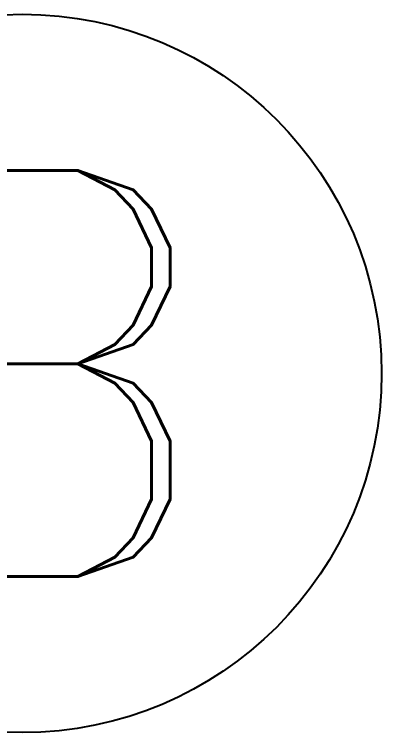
# Model space of a CAD drawing. Header units: millimetres. Extents: x 12325263 to 13848842, y -1463133 to 573208.
# Drawn here: x 12626884 to 12627497, y -1131487 to -1130287 of the extents above; entities that cross this region are included whole.
import ezdxf
from ezdxf.enums import TextEntityAlignment as Align

# ---------------------------------------------------------------- set-up
doc = ezdxf.new("R2010")
doc.units = ezdxf.units.MM
doc.header["$LTSCALE"] = 1000
for name, color, linetype in [('A_WALL(防火墙)', 151, 'Continuous'), ('AXIS', 3, 'Continuous'), ('AXIS_TEXT', 7, 'Continuous')]:
    doc.layers.add(name, color=color, linetype=linetype)
doc.styles.add('_TCH_AXIS', font='COMPLEX', dxfattribs={"bigfont": 'GBCBIG'})
doc.styles.add('COMPLEX', font='COMPLEX')

# ---------------------------------------------------------------- blocks, each defined once
blk = doc.blocks.new('_AXISO')
blk.add_circle((0, 0), 0.5)
at = {"layer": 'AXIS_TEXT', "style": 'COMPLEX', "width": 1.041667}
blk.add_attdef('A', text='', height=0.56, dxfattribs=at).set_placement((-0.25, -0.28), (0.25, -0.28), align=Align.FIT)
blk = doc.blocks.new('qlzw')
at = {"layer": 'AXIS'}
ref = blk.add_blockref('_AXISO', (12493466.8, 1000989.8), dxfattribs=dict(at, xscale=1200, yscale=1200, zscale=1200))
ref.add_attrib('A', 'B', dxfattribs={"layer": 'AXIS_TEXT', "height": 678.8, "style": '_TCH_AXIS', "width": 1.235294}).set_placement((12493127.4, 1000650.3), (12493806.2, 1000650.3), align=Align.FIT)

msp = doc.modelspace()

# ---------------------------------------------------------------- block references
at = {"layer": 'A_WALL(防火墙)'}
msp.add_blockref('qlzw', (133430, -2131876.5), dxfattribs=at)

doc.saveas('drawing.dxf')
